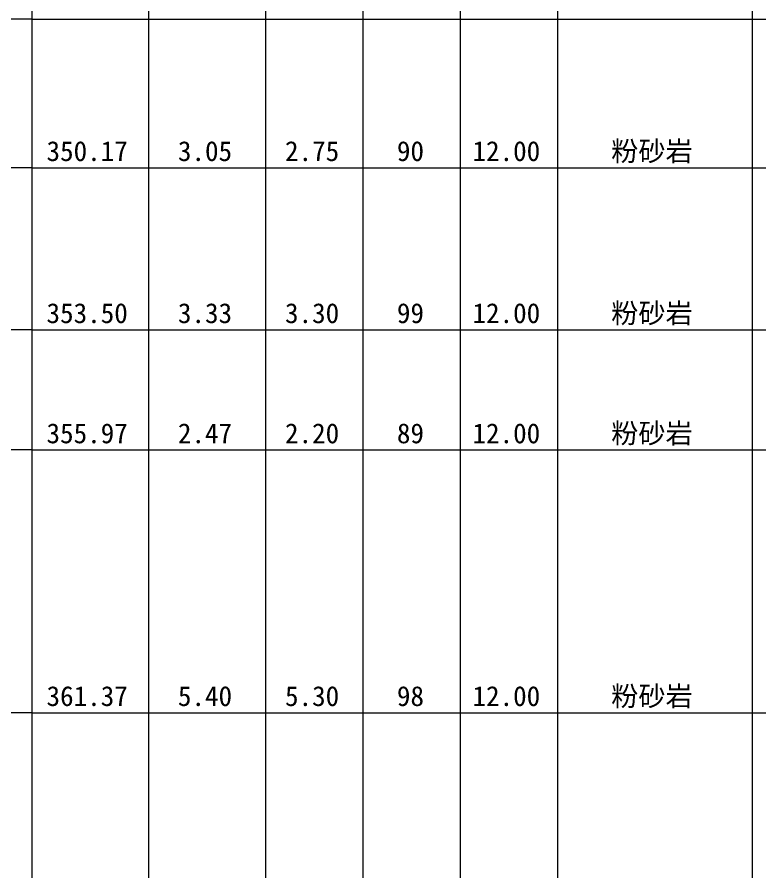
# Model space of a CAD drawing. Header units: inches. Extents: x -27 to 109, y -598 to 26.
# Drawn here: x 20.78 to 36.04, y -363.75 to -346.18 of the extents above; entities that cross this region are included whole.
import ezdxf

# ---------------------------------------------------------------- set-up
doc = ezdxf.new("R2010")
doc.units = ezdxf.units.IN
doc.header["$MEASUREMENT"] = 0
doc.layers.get('0').update_dxf_attribs({"lineweight": 0})
doc.styles.add('宋体', font='')
doc.styles.get('宋体').set_extended_font_data('宋体')

msp = doc.modelspace()

# ---------------------------------------------------------------- linework, layer by layer
at = {"linetype": 'Continuous', "lineweight": 15}
for p, q in [((21.082, 0.896), (21.082, -567.184)), ((23.482, 0.896), (23.482, -567.184)), ((25.882, 0.896), (25.882, -567.184)), ((27.882, 0.896), (27.882, -567.184)), ((29.882, 0.896), (29.882, -567.184)), ((31.882, 0.896), (31.882, -567.184)), ((35.882, 0.896), (35.882, -567.184)), ((21.082, -346.224), (20.082, -346.224)), ((21.082, -346.224), (23.482, -346.224)), ((23.482, -346.224), (25.882, -346.224)), ((25.882, -346.224), (27.882, -346.224)), ((27.882, -346.224), (29.882, -346.224)), ((29.882, -346.224), (31.882, -346.224)), ((31.882, -346.224), (35.882, -346.224)), ((35.882, -346.224), (65.882, -346.224)), ((21.082, -349.274), (20.082, -349.274)), ((21.082, -349.274), (23.482, -349.274)), ((23.482, -349.274), (25.882, -349.274)), ((25.882, -349.274), (27.882, -349.274)), ((27.882, -349.274), (29.882, -349.274)), ((29.882, -349.274), (31.882, -349.274)), ((31.882, -349.274), (35.882, -349.274)), ((35.882, -349.274), (65.882, -349.274)), ((21.082, -352.604), (20.082, -352.604)), ((21.082, -352.604), (23.482, -352.604)), ((23.482, -352.604), (25.882, -352.604)), ((25.882, -352.604), (27.882, -352.604)), ((27.882, -352.604), (29.882, -352.604)), ((29.882, -352.604), (31.882, -352.604)), ((31.882, -352.604), (35.882, -352.604)), ((35.882, -352.604), (65.882, -352.604)), ((21.082, -355.074), (20.082, -355.074)), ((21.082, -355.074), (23.482, -355.074)), ((23.482, -355.074), (25.882, -355.074)), ((25.882, -355.074), (27.882, -355.074)), ((27.882, -355.074), (29.882, -355.074)), ((29.882, -355.074), (31.882, -355.074)), ((31.882, -355.074), (35.882, -355.074)), ((35.882, -355.074), (65.882, -355.074)), ((21.082, -360.474), (20.082, -360.474)), ((21.082, -360.474), (23.482, -360.474)), ((23.482, -360.474), (25.882, -360.474)), ((25.882, -360.474), (27.882, -360.474)), ((27.882, -360.474), (29.882, -360.474)), ((29.882, -360.474), (31.882, -360.474)), ((31.882, -360.474), (35.882, -360.474)), ((35.882, -360.474), (65.882, -360.474))]:
    msp.add_line(p, q, dxfattribs=at)

# ---------------------------------------------------------------- texts
at = {"style": '宋体'}
for s, p in [('粉砂岩', (32.984, -349.137)), ('350.17', (21.384, -349.137)), ('3.05', (24.083, -349.137)), ('2.75', (26.283, -349.137)), ('90', (28.582, -349.137)), ('12.00', (30.134, -349.137)), ('粉砂岩', (32.984, -352.467)), ('353.50', (21.384, -352.467)), ('3.33', (24.083, -352.467)), ('3.30', (26.283, -352.467)), ('99', (28.582, -352.467)), ('12.00', (30.134, -352.467)), ('粉砂岩', (32.984, -354.937)), ('355.97', (21.384, -354.937)), ('2.47', (24.083, -354.937)), ('2.20', (26.283, -354.937)), ('89', (28.582, -354.937)), ('12.00', (30.134, -354.937)), ('361.37', (21.384, -360.337)), ('5.40', (24.083, -360.337)), ('5.30', (26.283, -360.337)), ('98', (28.582, -360.337)), ('12.00', (30.134, -360.337)), ('粉砂岩', (32.984, -360.337))]:
    msp.add_text(s, height=0.4092, dxfattribs=at).set_placement(p)

doc.saveas('drawing.dxf')
